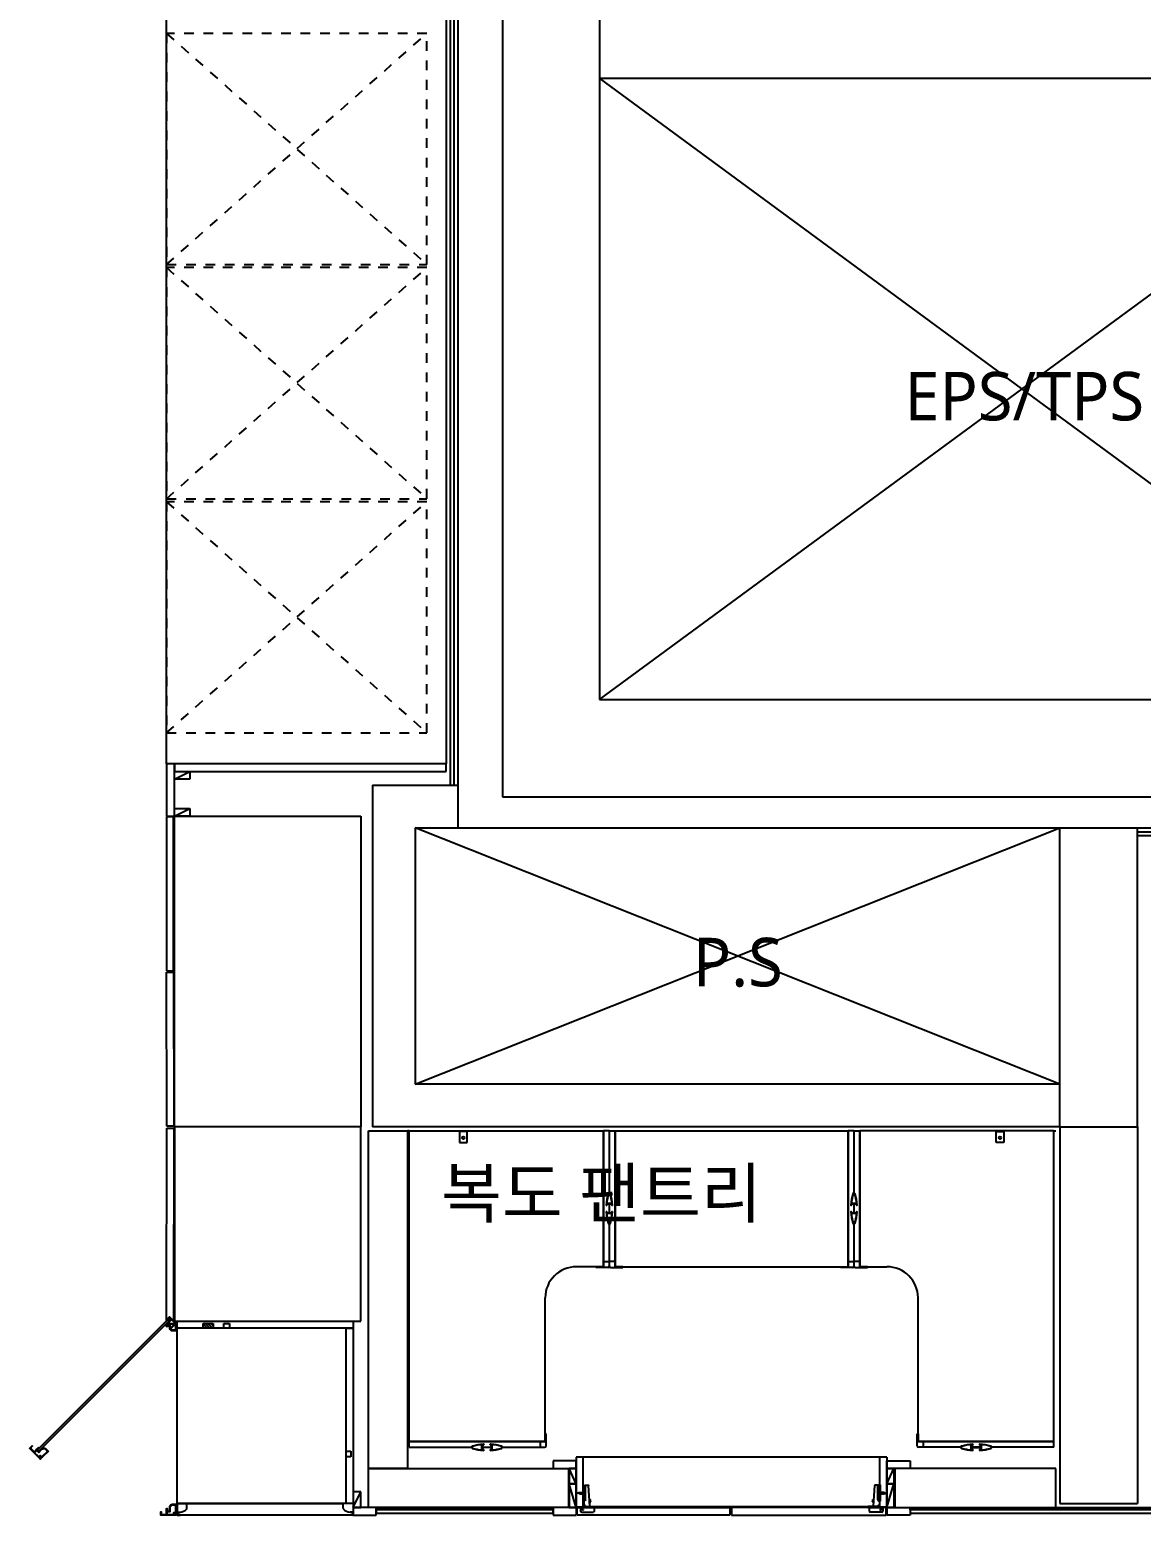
# Model space of a CAD drawing. Header units: millimetres. Extents: x -33000 to 294000, y 0 to 42408.
# Drawn here: x 99292 to 102155, y 15474 to 19299 of the extents above; entities that cross this region are included whole.
import ezdxf
from ezdxf.enums import TextEntityAlignment as Align

# ---------------------------------------------------------------- set-up
doc = ezdxf.new("R2010")
doc.units = ezdxf.units.MM
doc.header["$LTSCALE"] = 50
doc.linetypes.add('HIDDEN', pattern=[2, 1, -1])
doc.layers.add('arch', color=8, linetype='Continuous')
doc.layers.add('실명', color=9, linetype='Continuous')
doc.styles.add('FORTELINE', font='malgun.ttf')

msp = doc.modelspace()

# ---------------------------------------------------------------- hatches: boundary and pattern name
at = {"layer": 'arch'}
h = msp.add_hatch(dxfattribs=at)
h.set_pattern_fill('ANSI31', color=256, scale=0.1, style=0)
h.set_pattern_definition([(135, (463952.64906, 180329.65234), (0.22450640302, 0.22450640302), [])])
edge = h.paths.add_edge_path()
edge.add_ellipse((100718.6, 15551.5), major_axis=(0.354, 0.354), ratio=1, start_angle=315, end_angle=405)
edge.add_line((100718.6, 15552), (100718.1, 15552))
edge.add_line((100718.1, 15552), (100718.1, 15531))
edge.add_line((100718.1, 15531), (100719.1, 15531))
edge.add_line((100719.1, 15531), (100719.1, 15551.5))
h.paths.add_polyline_path([(100719.1, 15531), (100718.1, 15531), (100718.1, 15511), (100718.1, 15510), (100719.1, 15510)])
h = msp.add_hatch(dxfattribs=at)
h.set_pattern_fill('ANSI31', color=256, scale=0.1, style=0)
h.set_pattern_definition([(135, (154111.923, -6271.15872), (0.224506403, 0.224506403), [])])
edge = h.paths.add_edge_path()
edge.add_ellipse((101481.6, 15551.5), major_axis=(-0.354, 0.354), ratio=1, start_angle=-45, end_angle=45, ccw=False)
edge.add_line((101481.6, 15552), (101482.1, 15552))
edge.add_line((101482.1, 15552), (101482.1, 15531))
edge.add_line((101482.1, 15531), (101481.1, 15531))
edge.add_line((101481.1, 15531), (101481.1, 15551.5))
h.paths.add_polyline_path([(101481.1, 15531), (101482.1, 15531), (101482.1, 15511), (101482.1, 15510), (101481.1, 15510)])

# ---------------------------------------------------------------- linework, layer by layer
for p, q in [((100760, 22674), (100760, 17574)), ((100510, 22454), (100510, 17324)), ((100395, 22339), (100395, 17244)), ((100375, 19969), (100375, 17354)), ((100385, 19969), (100385, 17354)), ((99645, 17409), (99645, 19379)), ((100365, 19379), (100365, 17409)), ((100760, 19174), (103560, 19174)), ((102935, 17574), (100760, 19174)), ((100760, 17574), (102935, 19174)), ((100760, 17574), (103135, 17574)), ((100365, 17409), (99645, 17409)), ((99665, 17409), (99645, 17409)), ((99645, 17409), (99645, 17274)), ((99665, 17274), (99665, 17409)), ((100365, 17409), (99665, 17409)), ((99665, 17409), (99665, 17389)), ((100365, 17389), (100365, 17409)), ((99665, 17389), (99705, 17389)), ((99665, 17369), (99665, 17389)), ((99665, 17369), (99705, 17389)), ((99665, 17389), (100365, 17389)), ((99705, 17369), (99665, 17369)), ((99705, 17389), (99705, 17369)), ((100175, 17354), (100175, 16474)), ((100175, 17354), (100395, 17354)), ((99665, 17294), (99705, 17294)), ((99665, 17274), (99665, 17294)), ((99665, 17274), (99705, 17294)), ((99705, 17294), (99705, 17274)), ((100510, 17324), (103035, 17324)), ((99645, 17274), (99665, 17274)), ((99663, 17272), (99645, 17272)), ((99645, 17272), (99645, 16876)), ((99663, 16876), (99663, 17272)), ((99705, 17274), (99665, 17274)), ((99665, 17274), (100145, 17274)), ((99665.4, 16473.9), (99665, 17274)), ((100145, 17274), (100145.4, 16473.9)), ((100285, 16584), (101945, 17244)), ((101945, 16584), (100285, 17244)), ((100285, 17244), (100285, 16584)), ((100285, 17244), (100395, 17244)), ((100395, 17244), (103115, 17244)), ((101945, 16474), (101945, 17244)), ((102145, 16474), (102145, 17244)), ((102145, 17234), (103125, 17234)), ((102145, 17224), (103135, 17224)), ((99645, 16876), (99663, 16876)), ((99645, 16872), (99663, 16872)), ((99645.4, 16475.9), (99645, 16872)), ((99663, 16872), (99663.4, 16475.9)), ((101945, 16584), (100285, 16584)), ((99645, 15976), (99645.4, 16470.9)), ((99663.4, 16475.9), (99645.4, 16475.9)), ((99645.4, 16470.9), (99663.4, 16470.9)), ((99663.4, 16470.9), (99663, 15976)), ((99665.4, 16473.9), (99665, 15974)), ((100145.4, 16473.9), (99665.4, 16473.9)), ((100145, 15974), (100145.4, 16473.9)), ((100165, 15594), (100165, 16464)), ((100165, 16464), (100265, 16464)), ((101945, 16474), (100175, 16474)), ((100265, 16464), (100265, 15594)), ((100270, 16464), (100265, 16464)), ((100270, 15664), (100270, 16464)), ((100270, 16464), (100770, 16464)), ((100399, 16464), (100399, 16434)), ((100419, 16462), (100399, 16462)), ((100419, 16434), (100419, 16464)), ((100770, 16119), (100770, 16464)), ((100770, 16464), (100770, 16114)), ((100785, 16464), (100770, 16464)), ((100785, 16464), (100800, 16464)), ((100785, 16464), (100785, 16304)), ((100800, 16464), (101400, 16464)), ((100800, 16119), (100800, 16464)), ((100800, 16464), (100800, 16114)), ((101400, 16119), (101400, 16464)), ((101400, 16464), (101400, 16114)), ((101415, 16464), (101400, 16464)), ((101415, 16464), (101430, 16464)), ((101415, 16464), (101415, 16304)), ((101430, 16119), (101430, 16464)), ((101430, 16464), (101430, 16114)), ((101930, 16464), (101430, 16464)), ((101781, 16434), (101781, 16464)), ((101781, 16462), (101801, 16462)), ((101801, 16464), (101801, 16434)), ((101930, 15664), (101930, 16464)), ((101930, 16464), (101935, 16464)), ((101945, 16474), (101945, 15504)), ((101945, 16474), (102145, 16474)), ((102145, 16474), (102145, 15504)), ((100399, 16434), (100419, 16434)), ((101801, 16434), (101781, 16434)), ((100777.5, 16272.5), (100778.3, 16272.5)), ((100791.8, 16277), (100778.2, 16277)), ((100778.8, 16273), (100778.8, 16276)), ((100778.8, 16276), (100784.3, 16276)), ((100784.3, 16276), (100784.3, 16252)), ((100785.8, 16252), (100785.8, 16276)), ((100785.8, 16276), (100791.2, 16276)), ((100791.2, 16276), (100791.2, 16273)), ((100791.7, 16272.5), (100792.5, 16272.5)), ((101407.5, 16272.5), (101408.3, 16272.5)), ((101421.8, 16277), (101408.2, 16277)), ((101408.8, 16273), (101408.8, 16276)), ((101408.8, 16276), (101414.3, 16276)), ((101414.3, 16276), (101414.3, 16252)), ((101415.8, 16252), (101415.8, 16276)), ((101415.8, 16276), (101421.2, 16276)), ((101421.2, 16276), (101421.2, 16273)), ((101421.7, 16272.5), (101422.5, 16272.5)), ((100778.3, 16255.5), (100777.5, 16255.5)), ((100791.8, 16251), (100778.2, 16251)), ((100778.8, 16252), (100778.8, 16255)), ((100784.3, 16252), (100778.8, 16252)), ((100785, 16224), (100785, 16116)), ((100791.2, 16252), (100785.8, 16252)), ((100791.2, 16255), (100791.2, 16252)), ((100792.5, 16255.5), (100791.7, 16255.5)), ((101408.3, 16255.5), (101407.5, 16255.5)), ((101421.8, 16251), (101408.2, 16251)), ((101408.8, 16252), (101408.8, 16255)), ((101414.3, 16252), (101408.8, 16252)), ((101415, 16224), (101415, 16116)), ((101421.2, 16252), (101415.8, 16252)), ((101421.2, 16255), (101421.2, 16252)), ((101422.5, 16255.5), (101421.7, 16255.5)), ((100770, 16114), (100700, 16114)), ((100750.3, 16112), (100750, 16114)), ((100750, 16114), (100770, 16114)), ((100781, 16112), (100750.3, 16112)), ((100770, 16114), (100770, 16127)), ((100770, 16127), (100785, 16127)), ((100800, 16127), (100785, 16127)), ((100785, 16127), (100785, 16116)), ((100789, 16112), (100819.7, 16112)), ((100800, 16114), (100800, 16127)), ((100800, 16114), (101400, 16114)), ((100820, 16114), (100800, 16114)), ((100819.7, 16112), (100820, 16114)), ((101380.3, 16112), (101380, 16114)), ((101380, 16114), (101400, 16114)), ((101411, 16112), (101380.3, 16112)), ((101400, 16114), (101400, 16127)), ((101400, 16127), (101415, 16127)), ((101430, 16127), (101415, 16127)), ((101415, 16127), (101415, 16116)), ((101419, 16112), (101449.7, 16112)), ((101430, 16114), (101430, 16127)), ((101450, 16114), (101430, 16114)), ((101430, 16114), (101500, 16114)), ((101449.7, 16112), (101450, 16114)), ((100620, 15664), (100620, 16034)), ((101580, 15664), (101580, 16034)), ((99663, 15976), (99645, 15976)), ((99665, 15974), (100145, 15974)), ((99672, 15504.3), (99672, 15974)), ((99672, 15974), (100125, 15974)), ((99672, 15974), (100125, 15974)), ((99672, 15956), (99672, 15974)), ((100125, 15956), (99672, 15956)), ((99739.5, 15956), (99739.5, 15968)), ((99739.5, 15968), (99764.5, 15968)), ((99764.5, 15956), (99739.5, 15956)), ((99764.5, 15968), (99764.5, 15956)), ((99792, 15968), (99807, 15968)), ((99792, 15956), (99792, 15968)), ((99807, 15956), (99792, 15956)), ((99807, 15968), (99807, 15956)), ((100107, 15504.3), (100107, 15956)), ((100107, 15956), (100125, 15956)), ((100125, 15974), (100125, 15504.3)), ((100125, 15974), (100125, 15956)), ((100125, 15956), (100125, 15504.3)), ((100622, 15683.7), (100620, 15684)), ((100620, 15684), (100620, 15664)), ((100622, 15653), (100622, 15683.7)), ((101578, 15683.7), (101580, 15684)), ((101578, 15653), (101578, 15683.7)), ((101580, 15684), (101580, 15664)), ((100615, 15664), (100270, 15664)), ((100270, 15664), (100620, 15664)), ((100270, 15649), (100270, 15664)), ((100270, 15649), (100430, 15649)), ((100457, 15642.2), (100457, 15655.8)), ((100461, 15655.2), (100458, 15655.2)), ((100458, 15655.2), (100458, 15649.7)), ((100458, 15649.7), (100482, 15649.7)), ((100482, 15648.2), (100458, 15648.2)), ((100458, 15648.2), (100458, 15642.8)), ((100461.5, 15656.5), (100461.5, 15655.7)), ((100478.5, 15655.7), (100478.5, 15656.5)), ((100482, 15655.2), (100479, 15655.2)), ((100482, 15649.7), (100482, 15655.2)), ((100482, 15642.8), (100482, 15648.2)), ((100483, 15642.2), (100483, 15655.8)), ((100510, 15649), (100618, 15649)), ((100620, 15664), (100607, 15664)), ((100607, 15664), (100607, 15649)), ((100607, 15649), (100618, 15649)), ((101930, 15664), (101580, 15664)), ((101580, 15664), (101593, 15664)), ((101690, 15649), (101582, 15649)), ((101593, 15649), (101582, 15649)), ((101585, 15664), (101930, 15664)), ((101593, 15664), (101593, 15649)), ((101717, 15642.2), (101717, 15655.8)), ((101718, 15649.7), (101718, 15655.2)), ((101718, 15655.2), (101721, 15655.2)), ((101742, 15649.7), (101718, 15649.7)), ((101718, 15642.8), (101718, 15648.2)), ((101718, 15648.2), (101742, 15648.2)), ((101721.5, 15655.7), (101721.5, 15656.5)), ((101738.5, 15656.5), (101738.5, 15655.7)), ((101739, 15655.2), (101742, 15655.2)), ((101742, 15655.2), (101742, 15649.7)), ((101742, 15648.2), (101742, 15642.8)), ((101743, 15642.2), (101743, 15655.8)), ((101930, 15649), (101770, 15649)), ((101930, 15649), (101930, 15664)), ((100107, 15624.3), (100107, 15639.3)), ((100107, 15639.3), (100119, 15639.3)), ((100119, 15624.3), (100107, 15624.3)), ((100119, 15639.3), (100119, 15624.3)), ((100458, 15642.8), (100461, 15642.8)), ((100461.5, 15642.3), (100461.5, 15641.5)), ((100478.5, 15641.5), (100478.5, 15642.3)), ((100479, 15642.8), (100482, 15642.8)), ((100700, 15614), (100640, 15614)), ((100640, 15614), (100640, 15594)), ((101500, 15624), (100700, 15624)), ((100700, 15624), (100700, 15496)), ((100700, 15594), (100700, 15614)), ((100718, 15496), (100718, 15624)), ((101482, 15624), (100718, 15624)), ((101482, 15496), (101482, 15624)), ((101500, 15624), (101500, 15496)), ((101500, 15614), (101560, 15614)), ((101500, 15594), (101500, 15614)), ((101560, 15614), (101560, 15594)), ((101721, 15642.8), (101718, 15642.8)), ((101721.5, 15641.5), (101721.5, 15642.3)), ((101738.5, 15642.3), (101738.5, 15641.5)), ((101742, 15642.8), (101739, 15642.8)), ((100265, 15594), (100165, 15594)), ((100165, 15594), (100680, 15594)), ((100165, 15494), (100165, 15594)), ((100640, 15594), (100700, 15594)), ((100680, 15594), (100680, 15494)), ((100682, 15594), (100682, 15554.6)), ((100700, 15594), (100682, 15594)), ((100700, 15554.6), (100682, 15594)), ((100682, 15594), (100682, 15494)), ((100700, 15554.6), (100700, 15594)), ((101560, 15594), (101500, 15594)), ((101500, 15554.6), (101500, 15594)), ((101500, 15594), (101518, 15594)), ((101500, 15554.6), (101518, 15594)), ((101518, 15594), (101518, 15554.6)), ((101935, 15594), (101520, 15594)), ((101520, 15594), (101520, 15494)), ((101935, 15494), (101935, 15594)), ((100145, 15534), (100125, 15534)), ((100125, 15534), (100125, 15494)), ((100125, 15494), (100145, 15534)), ((100145, 15494), (100145, 15534)), ((100682, 15554.6), (100682, 15494)), ((100700, 15554.6), (100682, 15554.6)), ((100700, 15494), (100682, 15554.6)), ((100682, 15554.6), (100700, 15554.6)), ((100700, 15494), (100700, 15554.6)), ((100705.7, 15531.7), (100704.1, 15531)), ((100706.1, 15530.2), (100704.1, 15531)), ((100705.6, 15531.9), (100706, 15532.3)), ((100705.6, 15531.9), (100706.2, 15530)), ((100706, 15532.3), (100706.3, 15531.9)), ((100706, 15532.3), (100706.4, 15529.7)), ((100706.5, 15529.6), (100706.2, 15530)), ((100707.7, 15532.6), (100706.3, 15531.9)), ((100706.3, 15531.9), (100706.9, 15530)), ((100706.9, 15530), (100706.5, 15529.6)), ((100708.7, 15529.3), (100706.9, 15530)), ((100707.7, 15532.6), (100708.1, 15533)), ((100707.7, 15532.6), (100708.7, 15529.3)), ((100708.1, 15533), (100708.4, 15532.6)), ((100708.1, 15533), (100708.9, 15529)), ((100708.4, 15532.6), (100709.4, 15529.3)), ((100708.4, 15532.6), (100710, 15532.6)), ((100710, 15532.6), (100710.4, 15533)), ((100710, 15532.6), (100711, 15529.3)), ((100710.4, 15533), (100710.7, 15532.6)), ((100710.4, 15533), (100711.3, 15529)), ((100710.7, 15532.6), (100711.7, 15529.3)), ((100710.7, 15532.6), (100712.4, 15532.6)), ((100712.4, 15532.6), (100712.8, 15533)), ((100712.4, 15532.6), (100713.4, 15529.3)), ((100712.8, 15533), (100713.1, 15532.6)), ((100712.8, 15533), (100713.6, 15529)), ((100713.1, 15532.6), (100714, 15529.3)), ((100713.1, 15532.6), (100714.7, 15532.6)), ((100714.7, 15532.6), (100715.1, 15533)), ((100714.7, 15532.6), (100715.7, 15529.3)), ((100715.1, 15533), (100715.4, 15532.6)), ((100715.1, 15533), (100715.9, 15529)), ((100715.4, 15532.6), (100716.3, 15529.3)), ((100715.4, 15532.6), (100717.1, 15532.6)), ((100717.1, 15532.6), (100717.5, 15533)), ((100717.1, 15532.6), (100718, 15529.3)), ((100717.5, 15533), (100717.7, 15532.6)), ((100717.5, 15533), (100718, 15529.3)), ((100717.7, 15532.6), (100718, 15532.6)), ((100718, 15529.3), (100717.7, 15532.6)), ((100719.1, 15533.3), (100718, 15532.6)), ((100718.1, 15552), (100718.1, 15511)), ((100719.1, 15551), (100721.9, 15550.3)), ((100719.6, 15542.4), (100719.1, 15542.4)), ((100719.1, 15526.6), (100719.1, 15535.4)), ((100719.6, 15535.9), (100720, 15535.9)), ((100720.5, 15526.6), (100720.5, 15535.4)), ((100721.2, 15547), (100721.7, 15549.7)), ((100721.2, 15547), (100722.1, 15546.6)), ((100721.6, 15522), (100721.6, 15539.9)), ((100722.6, 15514), (100722.6, 15545.9)), ((100723.6, 15551.4), (100730.8, 15551.4)), ((100723.6, 15513.5), (100723.6, 15551.4)), ((100734.7, 15497.6), (100731.3, 15550.9)), ((101465.5, 15497.6), (101468.9, 15550.9)), ((101476.5, 15551.4), (101469.4, 15551.4)), ((101476.6, 15513.5), (101476.6, 15551.4)), ((101477.6, 15514), (101477.6, 15545.9)), ((101479, 15547), (101478.1, 15546.6)), ((101481.1, 15551), (101478.3, 15550.3)), ((101479, 15547), (101478.5, 15549.7)), ((101478.6, 15522), (101478.6, 15539.9)), ((101479.7, 15526.6), (101479.7, 15535.4)), ((101480.6, 15535.9), (101480.2, 15535.9)), ((101480.6, 15542.4), (101481.1, 15542.4)), ((101481.1, 15526.6), (101481.1, 15535.4)), ((101481.1, 15533.3), (101482.2, 15532.6)), ((101482.1, 15552), (101482.1, 15511)), ((101482.7, 15533), (101482.2, 15529.3)), ((101483.1, 15532.6), (101482.2, 15529.3)), ((101482.5, 15532.6), (101482.2, 15532.6)), ((101482.2, 15529.3), (101482.5, 15532.6)), ((101482.7, 15533), (101482.5, 15532.6)), ((101483.1, 15532.6), (101482.7, 15533)), ((101484.8, 15532.6), (101483.1, 15532.6)), ((101484.8, 15532.6), (101483.9, 15529.3)), ((101485.1, 15533), (101484.3, 15529)), ((101485.5, 15532.6), (101484.5, 15529.3)), ((101485.1, 15533), (101484.8, 15532.6)), ((101485.5, 15532.6), (101485.1, 15533)), ((101487.1, 15532.6), (101485.5, 15532.6)), ((101487.1, 15532.6), (101486.2, 15529.3)), ((101487.4, 15533), (101486.6, 15529)), ((101487.8, 15532.6), (101486.8, 15529.3)), ((101487.4, 15533), (101487.1, 15532.6)), ((101487.8, 15532.6), (101487.4, 15533)), ((101489.5, 15532.6), (101487.8, 15532.6)), ((101489.5, 15532.6), (101488.5, 15529.3)), ((101489.8, 15533), (101488.9, 15529)), ((101490.2, 15532.6), (101489.2, 15529.3)), ((101489.8, 15533), (101489.5, 15532.6)), ((101490.2, 15532.6), (101489.8, 15533)), ((101491.8, 15532.6), (101490.2, 15532.6)), ((101491.8, 15532.6), (101490.8, 15529.3)), ((101492.1, 15533), (101491.2, 15529)), ((101492.5, 15532.6), (101491.5, 15529.3)), ((101491.5, 15529.3), (101493.3, 15530)), ((101492.1, 15533), (101491.8, 15532.6)), ((101492.5, 15532.6), (101492.1, 15533)), ((101492.5, 15532.6), (101493.9, 15531.9)), ((101493.9, 15531.9), (101493.3, 15530)), ((101493.3, 15530), (101493.7, 15529.6)), ((101493.7, 15529.6), (101494, 15530)), ((101494.2, 15532.3), (101493.8, 15529.7)), ((101494.2, 15532.3), (101493.9, 15531.9)), ((101494.6, 15531.9), (101494, 15530)), ((101494.1, 15530.2), (101496.1, 15531)), ((101494.6, 15531.9), (101494.2, 15532.3)), ((101494.5, 15531.7), (101496.1, 15531)), ((101500, 15494), (101500, 15554.6)), ((101500, 15554.6), (101518, 15554.6)), ((101500, 15494), (101518, 15554.6)), ((101518, 15554.6), (101500, 15554.6)), ((101518, 15554.6), (101518, 15494)), ((100125, 15504.3), (99672, 15504.3)), ((99696.7, 15504.3), (100100.3, 15504.3)), ((100125, 15504.3), (100107, 15504.3)), ((100185, 15494), (100125, 15494)), ((100125, 15494), (100125, 15474)), ((100125, 15494), (100145, 15494)), ((100680, 15494), (100165, 15494)), ((100185, 15474), (100185, 15494)), ((100700, 15494), (100640, 15494)), ((100640, 15494), (100640, 15474)), ((100682, 15494), (100700, 15494)), ((100700, 15496), (101500, 15496)), ((100700, 15494), (100700, 15474)), ((100702, 15474), (100702, 15494)), ((100702, 15494), (101095.4, 15494)), ((100708.9, 15529), (100708.7, 15529.3)), ((100709.4, 15529.3), (100708.9, 15529)), ((100709.4, 15529.3), (100711, 15529.3)), ((100711.3, 15529), (100711, 15529.3)), ((100711.1, 15494), (100711.1, 15484)), ((100749.1, 15494), (100711.1, 15494)), ((100711.7, 15529.3), (100711.3, 15529)), ((100711.7, 15529.3), (100713.4, 15529.3)), ((100713.6, 15529), (100713.4, 15529.3)), ((100714, 15529.3), (100713.6, 15529)), ((100714, 15529.3), (100715.7, 15529.3)), ((100717.5, 15488.8), (100714.4, 15491.9)), ((100715.9, 15529), (100715.7, 15529.3)), ((100716.3, 15529.3), (100715.9, 15529)), ((100716.3, 15529.3), (100718, 15529.3)), ((100719.1, 15528.7), (100718, 15529.3)), ((101482, 15496), (100718, 15496)), ((100718.1, 15513), (100718.1, 15510)), ((100718.1, 15510), (100719.1, 15510)), ((100719.6, 15519.5), (100719.1, 15519.5)), ((100719.1, 15513.5), (100722.1, 15513.5)), ((100719.1, 15511.5), (100721.6, 15511.5)), ((100719.1, 15511.5), (100719.1, 15497.6)), ((100719.6, 15526.1), (100720, 15526.1)), ((100720.3, 15495.8), (100724.1, 15494.2)), ((100724.1, 15494), (100724.1, 15495.5)), ((100725.1, 15496.5), (100748.1, 15496.5)), ((100733.6, 15514.4), (100736.6, 15514.6)), ((100734, 15507.4), (100737, 15507.6)), ((100734.7, 15497.6), (100734, 15496.5)), ((100735, 15507.5), (100734.6, 15514.5)), ((100736, 15507.6), (100735.6, 15514.6)), ((100736.3, 15511.6), (100736.8, 15511.6)), ((100736.3, 15510.6), (100736.3, 15511.6)), ((100736.3, 15510.6), (100736.8, 15510.6)), ((100736.8, 15511.6), (100736.6, 15514.6)), ((100737, 15507.6), (100736.8, 15510.6)), ((100746.1, 15494), (100746.1, 15484)), ((100749.1, 15494), (100749.1, 15495.5)), ((101095.4, 15494), (101095.4, 15474)), ((101498, 15494), (101099.4, 15494)), ((101099.4, 15494), (101099.4, 15474)), ((101451.1, 15494), (101451.1, 15495.5)), ((101451.1, 15494), (101489.1, 15494)), ((101475.1, 15496.5), (101452.1, 15496.5)), ((101454.1, 15494), (101454.1, 15484)), ((101463.1, 15507.6), (101463.3, 15510.6)), ((101466.1, 15507.4), (101463.1, 15507.6)), ((101463.8, 15510.6), (101463.3, 15510.6)), ((101463.4, 15511.6), (101463.6, 15514.6)), ((101463.9, 15511.6), (101463.4, 15511.6)), ((101466.6, 15514.4), (101463.6, 15514.6)), ((101463.8, 15510.6), (101463.9, 15511.6)), ((101464.1, 15507.6), (101464.6, 15514.6)), ((101465.1, 15507.5), (101465.6, 15514.5)), ((101465.5, 15497.6), (101466.2, 15496.5)), ((101479.9, 15495.8), (101476.1, 15494.2)), ((101476.1, 15494), (101476.1, 15495.5)), ((101481.1, 15513.5), (101478.1, 15513.5)), ((101481.1, 15511.5), (101478.6, 15511.5)), ((101480.6, 15526.1), (101480.2, 15526.1)), ((101480.6, 15519.5), (101481.1, 15519.5)), ((101481.1, 15528.7), (101482.2, 15529.3)), ((101481.1, 15511.5), (101481.1, 15497.6)), ((101482.1, 15510), (101481.1, 15510)), ((101482.1, 15513), (101482.1, 15510)), ((101483.9, 15529.3), (101482.2, 15529.3)), ((101482.7, 15488.8), (101485.8, 15491.9)), ((101483.9, 15529.3), (101484.3, 15529)), ((101484.3, 15529), (101484.5, 15529.3)), ((101486.2, 15529.3), (101484.5, 15529.3)), ((101486.2, 15529.3), (101486.6, 15529)), ((101486.6, 15529), (101486.8, 15529.3)), ((101488.5, 15529.3), (101486.8, 15529.3)), ((101488.5, 15529.3), (101488.9, 15529)), ((101488.9, 15529), (101489.2, 15529.3)), ((101489.1, 15494), (101489.1, 15484)), ((101490.8, 15529.3), (101489.2, 15529.3)), ((101490.8, 15529.3), (101491.2, 15529)), ((101491.2, 15529), (101491.5, 15529.3)), ((101498, 15474), (101498, 15494)), ((101500, 15494), (101500, 15474)), ((101500, 15474), (101500, 15494)), ((101518, 15494), (101500, 15494)), ((101500, 15494), (101560, 15494)), ((101520, 15494), (101935, 15494)), ((101560, 15494), (101560, 15474)), ((101945, 15504), (102145, 15504)), ((100117.8, 15474.3), (99679.2, 15474.3)), ((100125, 15474), (100185, 15474)), ((100640, 15474), (100700, 15474)), ((101095.4, 15474), (100702, 15474)), ((100716.1, 15487.4), (100713, 15490.5)), ((100713.1, 15482), (100744.1, 15482)), ((101099.4, 15474), (101498, 15474)), ((101487.1, 15482), (101456.1, 15482)), ((101484.1, 15487.4), (101487.2, 15490.5)), ((101560, 15474), (101500, 15474))]:
    msp.add_line(p, q, dxfattribs=at)
at = {"layer": 'arch', "linetype": 'HIDDEN', "ltscale": 0.5}
for p, q in [((99645, 18694.5), (100315, 19289.5)), ((99645, 19289.5), (100315, 18694.5)), ((99645, 18091.5), (100315, 18686.5)), ((99645, 18686.5), (100315, 18091.5)), ((99645, 17488.5), (100315, 18083.5)), ((99645, 18083.5), (100315, 17488.5))]:
    msp.add_line(p, q, dxfattribs=at)
at = {"layer": 'arch', "linetype": 'Continuous'}
for p, q in [((99749.3, 15956), (99739.5, 15965.8)), ((99742.2, 15956), (99739.5, 15958.7)), ((99756.4, 15956), (99744.4, 15968)), ((99763.4, 15956), (99751.4, 15968)), ((99764.5, 15962), (99758.5, 15968))]:
    msp.add_line(p, q, dxfattribs=at)
at = {"layer": 'arch', "ltscale": 0.2}
for p, q in [((100722.1, 15531), (100702, 15531)), ((101478, 15531), (101498.2, 15531))]:
    msp.add_line(p, q, dxfattribs=at)
at = {"layer": 'arch', "lineweight": 0}
for p, q in [((100718.6, 15552), (100718.1, 15552)), ((100719.1, 15510), (100719.1, 15551.5)), ((101481.1, 15510), (101481.1, 15551.5)), ((101481.6, 15552), (101482.1, 15552))]:
    msp.add_line(p, q, dxfattribs=at)
at = {"layer": 'arch', "linetype": 'Continuous', "lineweight": 25}
for p, q in [((99672, 15504), (99672, 15474.6)), ((99672.3, 15504.3), (99696.7, 15504.3)), ((99697, 15491.7), (99697, 15504)), ((100100, 15491.7), (100100, 15504)), ((100124.7, 15504.3), (100100.3, 15504.3)), ((100125, 15504), (100125, 15474.6)), ((99672.3, 15474.3), (99679.2, 15474.3)), ((99673.5, 15475.4), (99673.5, 15482.1)), ((99673.5, 15482.1), (99679.5, 15482.1)), ((99679.2, 15475.4), (99673.5, 15475.4)), ((99679.5, 15474.6), (99679.5, 15475.1)), ((100123.5, 15482.1), (100117.5, 15482.1)), ((100117.5, 15474.6), (100117.5, 15475.1)), ((100117.8, 15475.4), (100123.5, 15475.4)), ((100124.7, 15474.3), (100117.8, 15474.3)), ((100123.5, 15475.4), (100123.5, 15482.1))]:
    msp.add_line(p, q, dxfattribs=at)
at = {"layer": 'arch', "linetype": 'HIDDEN', "ltscale": 0.5, "elevation": 0}
for points in [[(100315, 19289.5), (99645, 19289.5), (99645, 18694.5), (100315, 18694.5)], [(100315, 18686.5), (99645, 18686.5), (99645, 18091.5), (100315, 18091.5)], [(100315, 18083.5), (99645, 18083.5), (99645, 17488.5), (100315, 17488.5)]]:
    msp.add_lwpolyline(points, close=True, dxfattribs=at)
at = {"layer": 'arch', "elevation": 0}
for points in [[(99311.8, 15641.9), (99315.3, 15638.3), (99656, 15979), (99652.5, 15982.6)], [(100640, 15494), (100640, 15488), (100185, 15488), (100185, 15494)], [(103075, 15494), (103075, 15488), (101560, 15488), (101560, 15494)], [(100185, 15488), (100185, 15479), (100640, 15479), (100640, 15488)], [(101560, 15488), (101560, 15479), (103075, 15479), (103075, 15488)]]:
    msp.add_lwpolyline(points, close=True, dxfattribs=at)
at = {"layer": 'arch', "linetype": 'Continuous', "lineweight": 25, "elevation": 0}
for points in [[(99645, 15959.9), (99645, 15968), (99669.2, 15968), (99669.2, 15949.3, -0.414214), (99668.9, 15949), (99658, 15949, -0.199829), (99656.6, 15949.5, -0.097737), (99653, 15956.1), (99653, 15966.5), (99646.3, 15966.5), (99646.3, 15959.9, -0.414214), (99646, 15959.6), (99645.3, 15959.6, -0.414214)], [(99646.4, 15979.3), (99652.1, 15985.1), (99669.2, 15968), (99656, 15954.7, -0.414214), (99655.6, 15954.7), (99647.8, 15962.4, -0.199829), (99647.3, 15963.9, -0.097737), (99649.4, 15971.1), (99656.7, 15978.4), (99651.9, 15983.1), (99647.3, 15978.4, -0.414214), (99646.9, 15978.4), (99646.4, 15978.9, -0.414214)], [(99657.7, 15977.7), (99667.5, 15968), (99655.8, 15956.2), (99648.7, 15963.3, -0.186034), (99648.5, 15963.8, -0.094329), (99650.4, 15970.3)], [(99654.2, 15966.8), (99668, 15966.8), (99668, 15950.2), (99658, 15950.2, -0.186034), (99657.5, 15950.4, -0.094329), (99654.2, 15956.3)], [(99331.9, 15646.5), (99339.6, 15638.8, -0.414214), (99339.6, 15638.4), (99326.4, 15625.2), (99323.6, 15622.4, -0.414214), (99323.2, 15622.4), (99319.5, 15626.1), (99317.4, 15623.9), (99321.1, 15620.3, -0.414214), (99321.1, 15619.8), (99320.1, 15618.9, -0.414214), (99319.7, 15618.9), (99292.7, 15645.8, -0.414214), (99292.7, 15647.2), (99295, 15649.4, -0.030351), (99298.5, 15652.5, -0.41574), (99298.9, 15652.5), (99299.1, 15652.2, -0.412672), (99299.1, 15651.7, 0.017224), (99297.1, 15650.1), (99295.7, 15648.7, 0.429653), (99295.6, 15645.8), (99302.8, 15638.6, 0.414214), (99305.6, 15638.6), (99309.3, 15642.3), (99315, 15648, -0.414214), (99315.4, 15648), (99315.9, 15647.5, -0.414214), (99315.9, 15647.1), (99311.3, 15642.4), (99316, 15637.7), (99323.3, 15645, -0.097737), (99330.5, 15647.1, -0.199829)], [(99293.9, 15646.6, 0.027656), (99293.9, 15646.3), (99293.7, 15646.5)], [(99331.1, 15645.7), (99338.1, 15638.6), (99325.5, 15626), (99323.4, 15623.9), (99319.5, 15627.8), (99316, 15624.2), (99303.3, 15636.9, 0.272842), (99306.5, 15637.7), (99310.1, 15641.4), (99310.3, 15641.6), (99316, 15636), (99324, 15644, -0.094329), (99330.5, 15645.9, -0.186034)], [(99658, 15502.2), (99668.9, 15502.2, -0.414214), (99669.2, 15501.9), (99669.2, 15483.2), (99669.2, 15479.3, -0.414214), (99668.9, 15479), (99663.7, 15479), (99663.7, 15476), (99668.9, 15476, -0.414214), (99669.2, 15475.7), (99669.2, 15474.3, -0.414214), (99668.9, 15474), (99630.8, 15474, -0.414214), (99629.8, 15475), (99629.8, 15478.1, -0.030351), (99630.1, 15482.8, -0.41574), (99630.4, 15483), (99630.8, 15483, -0.412672), (99631.1, 15482.6, 0.017224), (99630.9, 15480.1), (99630.9, 15478.1, 0.429653), (99632.8, 15476), (99643, 15476, 0.414214), (99645, 15478), (99645, 15483.2), (99645, 15491.3, -0.414214), (99645.3, 15491.6), (99646, 15491.6, -0.414214), (99646.3, 15491.3), (99646.3, 15484.7), (99653, 15484.7), (99653, 15495, -0.097737), (99656.6, 15501.6, -0.199829)], [(99658, 15501), (99668, 15501), (99668, 15483.2), (99668, 15480.2), (99662.5, 15480.2), (99662.5, 15475.2), (99644.5, 15475.2, 0.272842), (99646.2, 15478), (99646.2, 15483.2), (99646.2, 15483.5), (99654.2, 15483.5), (99654.2, 15494.8, -0.094329), (99657.5, 15500.7, -0.186034)], [(99631, 15475.3, 0.027656), (99631.3, 15475.2), (99631, 15475.2)]]:
    msp.add_lwpolyline(points, format="xyb", close=True, dxfattribs=at)
at = {"layer": 'arch'}
for centre in [(100409, 16446), (101791, 16446)]:
    msp.add_circle(centre, 3.25, dxfattribs=at)
for centre, radius, start, end in [((100877, 16270.1), 100, 161.4468, 178.3506), ((100877, 16270.1), 99, 161.4468, 176.0243), ((100785, 16301), 3, 18.5532, 161.4468), ((100785, 16301), 2, 18.5532, 161.4468), ((100693, 16270.1), 99, 3.9757, 18.5532), ((100693, 16270.1), 100, 1.6494, 18.5532), ((101507, 16270.1), 100, 161.4468, 178.3506), ((101507, 16270.1), 99, 161.4468, 176.0243), ((101415, 16301), 3, 18.5532, 161.4468), ((101415, 16301), 2, 18.5532, 161.4468), ((101323, 16270.1), 99, 3.9757, 18.5532), ((101323, 16270.1), 100, 1.6494, 18.5532), ((100777.5, 16273), 0.5, 178.3506, 270), ((100778.3, 16273), 0.5, 270, 360), ((100791.7, 16273), 0.5, 180, 270), ((100792.5, 16273), 0.5, 270, 1.6494), ((101407.5, 16273), 0.5, 178.3506, 270), ((101408.3, 16273), 0.5, 270, 360), ((101421.7, 16273), 0.5, 180, 270), ((101422.5, 16273), 0.5, 270, 1.6494), ((100777.5, 16255), 0.5, 90, 181.6494), ((100877, 16257.8), 100, 181.6494, 198.5532), ((100877, 16257.8), 99, 183.9757, 198.5532), ((100778.3, 16255), 0.5, 360, 90), ((100785, 16227), 3, 198.5532, 341.4468), ((100785, 16227), 2, 198.5532, 341.4468), ((100693, 16257.8), 99, 341.4468, 356.0243), ((100693, 16257.8), 100, 341.4468, 358.3506), ((100791.7, 16255), 0.5, 90, 180), ((100792.5, 16255), 0.5, 358.3506, 90), ((101407.5, 16255), 0.5, 90, 181.6494), ((101507, 16257.8), 100, 181.6494, 198.5532), ((101507, 16257.8), 99, 183.9757, 198.5532), ((101408.3, 16255), 0.5, 360, 90), ((101415, 16227), 3, 198.5532, 341.4468), ((101415, 16227), 2, 198.5532, 341.4468), ((101323, 16257.8), 99, 341.4468, 356.0243), ((101323, 16257.8), 100, 341.4468, 358.3506), ((101421.7, 16255), 0.5, 90, 180), ((101422.5, 16255), 0.5, 358.3506, 90), ((100700, 16034), 80, 90, 180), ((100781, 16116), 4, 270, 0), ((100789, 16116), 4, 180, 270), ((101411, 16116), 4, 270, 0), ((101419, 16116), 4, 180, 270), ((101500, 16034), 80, 0, 90), ((100433, 15649), 3, 108.5532, 251.4468), ((100433, 15649), 2, 108.5532, 251.4468), ((100463.9, 15557), 100, 91.6494, 108.5532), ((100463.9, 15740.9), 100, 251.4468, 268.3506), ((100463.9, 15557), 99, 93.9757, 108.5532), ((100463.9, 15740.9), 99, 251.4468, 266.0243), ((100461, 15656.5), 0.5, 360, 91.6494), ((100461, 15655.7), 0.5, 270, 0), ((100479, 15656.5), 0.5, 88.3506, 180), ((100479, 15655.7), 0.5, 180, 270), ((100476.1, 15557), 100, 71.4468, 88.3506), ((100476.1, 15740.9), 100, 271.6494, 288.5532), ((100476.1, 15557), 99, 71.4468, 86.0243), ((100476.1, 15740.9), 99, 273.9757, 288.5532), ((100507, 15649), 2, 288.5532, 71.4468), ((100507, 15649), 3, 288.5532, 71.4468), ((100618, 15653), 4, 270, 0), ((101582, 15653), 4, 180, 270), ((101693, 15649), 3, 108.5532, 251.4468), ((101693, 15649), 2, 108.5532, 251.4468), ((101723.9, 15557), 100, 91.6494, 108.5532), ((101723.9, 15740.9), 100, 251.4468, 268.3506), ((101723.9, 15557), 99, 93.9757, 108.5532), ((101723.9, 15740.9), 99, 251.4468, 266.0243), ((101721, 15656.5), 0.5, 0, 91.6494), ((101721, 15655.7), 0.5, 270, 360), ((101739, 15656.5), 0.5, 88.3506, 180), ((101739, 15655.7), 0.5, 180, 270), ((101736.1, 15557), 100, 71.4468, 88.3506), ((101736.1, 15740.9), 100, 271.6494, 288.5532), ((101736.1, 15557), 99, 71.4468, 86.0243), ((101736.1, 15740.9), 99, 273.9757, 288.5532), ((101767, 15649), 2, 288.5532, 71.4468), ((101767, 15649), 3, 288.5532, 71.4468), ((100461, 15642.3), 0.5, 360, 90), ((100461, 15641.5), 0.5, 268.3506, 0), ((100479, 15642.3), 0.5, 90, 180), ((100479, 15641.5), 0.5, 180, 271.6494), ((101721, 15642.3), 0.5, 0, 90), ((101721, 15641.5), 0.5, 268.3506, 360), ((101739, 15642.3), 0.5, 90, 180), ((101739, 15641.5), 0.5, 180, 271.6494)]:
    msp.add_arc(centre, radius, start, end, dxfattribs=at)
at = {"layer": 'arch', "linetype": 'Continuous', "lineweight": 25}
for centre, radius, start, end in [((99672.3, 15504), 0.3, 90, 180), ((99694.5, 15491.7), 2.5, 319.392, 0), ((99696.7, 15504), 0.3, 0, 90), ((100100.3, 15504), 0.3, 90, 180), ((100102.5, 15491.7), 2.5, 180, 220.608), ((100124.7, 15504), 0.3, 0, 90), ((99672.3, 15474.6), 0.3, 180, 270), ((99679.2, 15475.1), 0.3, 0, 90), ((99679.2, 15474.6), 0.3, 270, 0), ((99678.9, 15505), 23, 271.3975, 319.392), ((100118.1, 15505), 23, 220.608, 268.6025), ((100117.8, 15475.1), 0.3, 90, 180), ((100117.8, 15474.6), 0.3, 180, 270), ((100124.7, 15474.6), 0.3, 270, 0)]:
    msp.add_arc(centre, radius, start, end, dxfattribs=at)
at = {"layer": 'arch', "lineweight": 0, "extrusion": (0, 0, -1)}
msp.add_ellipse((100718.6, 15551.5, 0), major_axis=(0.354, 0.354), ratio=1, start_param=-0.785398, end_param=0.785398, dxfattribs=at)
at = {"layer": 'arch', "extrusion": (0, 0, -1)}
for centre, major_axis, start_param, end_param in [((100719.6, 15535.4, 0), (-0.354, 0.354), 5.497787, 7.068583), ((100719.1, 15540, 0), (1.75, 1.75), -0.590947, 0.812262), ((100720, 15535.4, 0), (-0.354, 0.354), 0.785398, 2.356194), ((100707.6, 15531, 0), (-9.53, 9.53), 2.054959, 2.65743), ((100723.6, 15549.4, 0), (1.41, 1.41), 4.095624, 5.497787), ((100721.6, 15545.7, 0), (-0.707, 0.707), 1.264126, 2.150912), ((100730.8, 15550.9, 0), (-0.354, 0.354), 0.785398, 2.291943), ((100713.7, 15491.2, 0), (-0.707, 0.707), 4.712389, 7.853982), ((100719.6, 15526.6, 0), (0.354, 0.354), 2.356194, 3.926991), ((100721.1, 15497.6, 0), (-1.41, 1.41), 4.319071, 5.497787), ((100719.1, 15522, 0), (-1.75, 1.75), 2.329331, 3.73254), ((100720, 15526.6, 0), (0.354, 0.354), 0.785398, 2.356194), ((100721.9, 15498.2, 0), (1.06, 1.06), 3.926991, 10.210176), ((100721.9, 15498.2, 0), (0.354, 0.354), 3.926991, 10.210176), ((100721.6, 15513.5, 0), (1.41, 1.41), 0.785398, 2.356194), ((100722.1, 15514.1, 0), (0.382, 0.382), 0.785398, 2.356194), ((100725.1, 15495.5, 0), (-0.707, 0.707), 5.497787, 7.068583), ((100748.1, 15495.5, 0), (0.707, 0.707), -0.785398, 0.785398), ((100713.1, 15484, 0), (-1.41, 1.41), 3.926991, 5.497787), ((100716.8, 15488.1, 0), (-0.707, 0.707), 1.570796, 4.712389), ((100744.1, 15484, 0), (1.41, 1.41), 0.785398, 2.356194)]:
    msp.add_ellipse(centre, major_axis=major_axis, ratio=1, start_param=start_param, end_param=end_param, dxfattribs=at)
at = {"layer": 'arch'}
for centre, major_axis, start_param, end_param in [((101469.4, 15550.9, 0), (0.354, 0.354), 0.785398, 2.291943), ((101476.5, 15549.4, 0), (-1.41, 1.41), 4.095624, 5.497787), ((101478.6, 15545.7, 0), (0.707, 0.707), 1.264126, 2.150912), ((101481.1, 15540, 0), (-1.75, 1.75), -0.590947, 0.812262), ((101492.6, 15531, 0), (9.53, 9.53), 2.054959, 2.65743), ((101480.2, 15535.4, 0), (0.354, 0.354), 0.785398, 2.356194), ((101480.6, 15535.4, 0), (0.354, 0.354), 5.497787, 7.068583), ((101452.1, 15495.5, 0), (-0.707, 0.707), -0.785398, 0.785398), ((101475.1, 15495.5, 0), (0.707, 0.707), 5.497787, 7.068583), ((101478.6, 15513.5, 0), (-1.41, 1.41), 0.785398, 2.356194), ((101478.3, 15498.2, 0), (-1.06, 1.06), 3.926991, 10.210176), ((101478.1, 15514.1, 0), (-0.382, 0.382), 0.785398, 2.356194), ((101478.3, 15498.2, 0), (-0.354, 0.354), 3.926991, 10.210176), ((101481.1, 15522, 0), (1.75, 1.75), 2.329331, 3.73254), ((101480.2, 15526.6, 0), (-0.354, 0.354), 0.785398, 2.356194), ((101479.1, 15497.6, 0), (1.41, 1.41), 4.319071, 5.497787), ((101480.6, 15526.6, 0), (-0.354, 0.354), 2.356194, 3.926991), ((101486.5, 15491.2, 0), (0.707, 0.707), 4.712389, 7.853982), ((101456.1, 15484, 0), (-1.41, 1.41), 0.785398, 2.356194), ((101483.4, 15488.1, 0), (0.707, 0.707), 1.570796, 4.712389), ((101487.1, 15484, 0), (1.41, 1.41), 3.926991, 5.497787)]:
    msp.add_ellipse(centre, major_axis=major_axis, ratio=1, start_param=start_param, end_param=end_param, dxfattribs=at)
at = {"layer": 'arch', "lineweight": 0}
msp.add_ellipse((101481.6, 15551.5, 0), major_axis=(-0.354, 0.354), ratio=1, start_param=-0.785398, end_param=0.785398, dxfattribs=at)

# ---------------------------------------------------------------- texts
at = {"layer": '실명', "linetype": 'ByBlock', "style": 'FORTELINE'}
for s, p in [('EPS/TPS', (101853.6, 18355.5)), ('P.S', (101116.2, 16898.3)), ('복도 팬트리', (100764.8, 16303.6))]:
    msp.add_text(s, height=125, dxfattribs=at).set_placement(p, align=Align.MIDDLE_CENTER)

doc.saveas('drawing.dxf')
